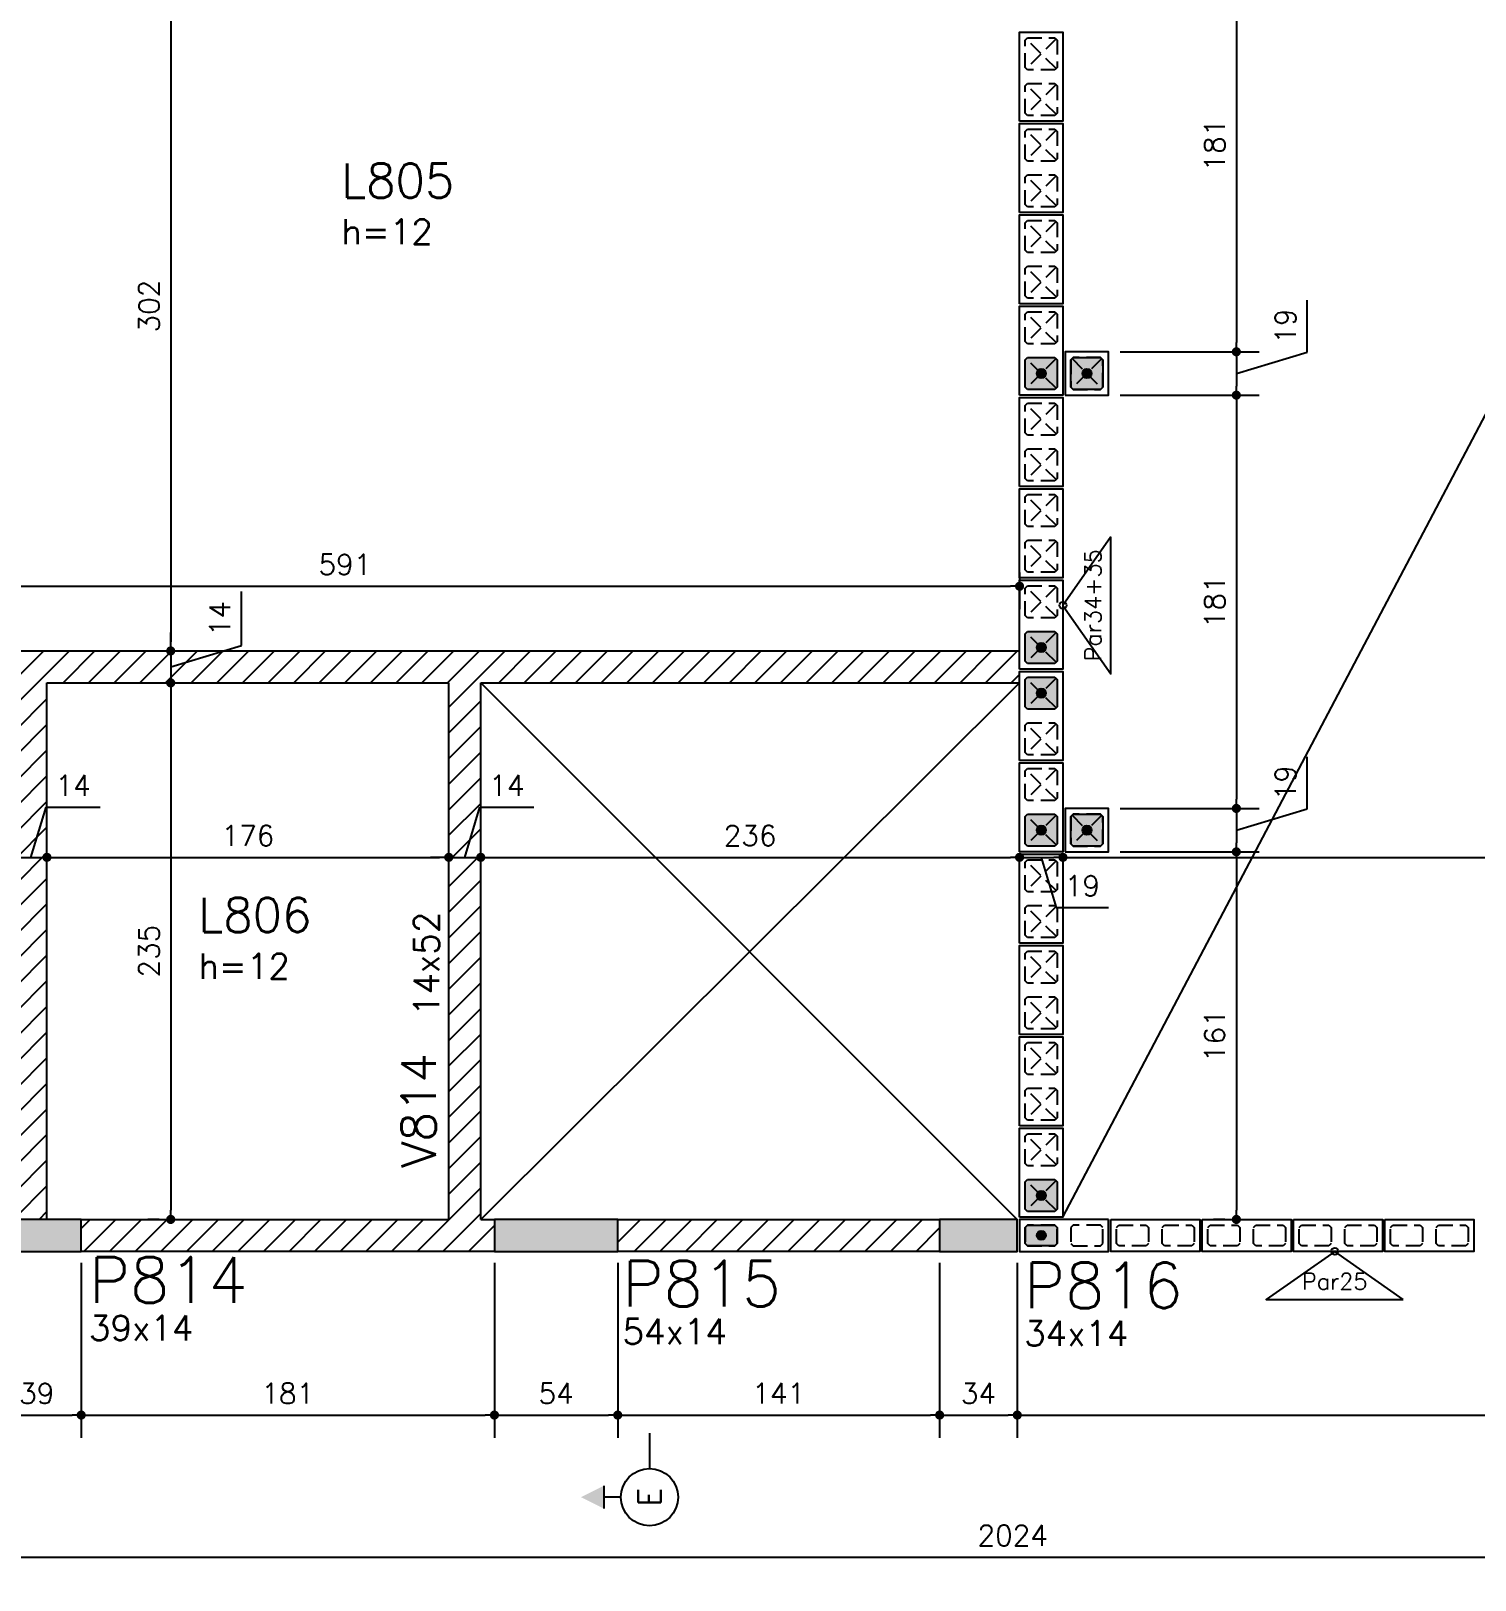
# Model space of a CAD drawing. Extents: x -14651 to 2572, y -4567 to 5191.
# Drawn here: x 1032 to 1664, y 3692 to 4371 of the extents above; entities that cross this region are included whole.
import ezdxf
from ezdxf.enums import TextEntityAlignment as Align

# ---------------------------------------------------------------- set-up
doc = ezdxf.new("R2010")
doc.units = 0
doc.header["$LTSCALE"] = 25
doc.linetypes.add('DASHED2', pattern=[0.375, 0.25, -0.125])
for name, color, linetype in [('203', 1, 'DASHED2'), ('213', 252, 'Continuous'), ('241', 2, 'Continuous'), ('247', 50, 'Continuous'), ('Arranque', 14, 'Continuous'), ('COTA', 1, 'Continuous'), ('FERRO', 5, 'Continuous'), ('H2', 252, 'Continuous'), ('L-D', 2, 'Continuous'), ('L-N', 4, 'Continuous'), ('LINHA-FINA', 1, 'Continuous'), ('Linha_media', 4, 'Continuous'), ('P-D', 2, 'Continuous'), ('P-N', 5, 'Continuous'), ('PENA_6', 6, 'Continuous'), ('PIL-N', 4, 'Continuous'), ('VIG-D', 2, 'Continuous'), ('VIG-N', 4, 'Continuous'), ('VIGA', 3, 'Continuous')]:
    doc.layers.add(name, color=color, linetype=linetype)
doc.styles.add('COTA', font='romans.shx')
doc.styles.add('ROMANS', font='ROMANS')
doc.styles.get("Standard").update_dxf_attribs({"font": 'romans.shx'})
doc.dimstyles.new('forma', dxfattribs={"dimscale": 5, "dimtxt": 1.8, "dimasz": 0.8, "dimexe": 2, "dimexo": 1, "dimgap": 1, "dimtad": 1, "dimdec": 1, "dimzin": 9, "dimtxsty": 'COTA', "dimblk1": 'DOT', "dimblk2": 'DOT', "dimsah": 1, "dimcen": 0, "dimdle": 1, "dimclrd": 256, "dimclre": 256, "dimclrt": 2, "dimadec": 0, "dimazin": 0, "dimtfac": 1, "dimtdec": 0, "dimtmove": 0, "dimatfit": 3, "dimfxl": 1, "dimtolj": 1, "dimtzin": 0, "dimarcsym": 0})

# ---------------------------------------------------------------- blocks, each defined once
blk = doc.blocks.new('P4015', base_point=(5842102.11612, -8124149.02973))
blk.add_lwpolyline([(5842082.61612, -8124156.02973), (5842121.61612, -8124156.02973), (5842121.61612, -8124142.02973), (5842082.61612, -8124142.02973), (5842082.61612, -8124156.02973)])
at = {"color": 1, "linetype": 'DASHED2'}
for points in [[(5842085.11612, -8124152.52973), (5842086.11612, -8124153.52973), (5842098.11612, -8124153.52973), (5842099.11612, -8124152.52973), (5842099.11612, -8124145.52973), (5842098.11612, -8124144.52973), (5842086.11612, -8124144.52973), (5842085.11612, -8124145.52973), (5842085.11612, -8124152.52973)], [(5842105.11612, -8124152.52973), (5842106.11612, -8124153.52973), (5842118.11612, -8124153.52973), (5842119.11612, -8124152.52973), (5842119.11612, -8124145.52973), (5842118.11612, -8124144.52973), (5842106.11612, -8124144.52973), (5842105.11612, -8124145.52973), (5842105.11612, -8124152.52973)]]:
    blk.add_lwpolyline(points, dxfattribs=at)
blk = doc.blocks.new('GR-1409')
at = {"layer": '213'}
h = blk.add_hatch(color=256, dxfattribs=at)
h.paths.add_polyline_path([(-6, 4.5), (-7, 3.5), (-7, -3.5), (-6, -4.5), (6, -4.5), (7, -3.5), (7, 3.5), (6, 4.5)])
h.paths.add_polyline_path([(-2, 0, 1), (2, 0, 1)], flags=16)
at = {"layer": 'Arranque'}
blk.add_hatch(color=256, dxfattribs=at).paths.add_polyline_path([(-2, 0, 1), (2, 0, 1)])
at = {"layer": '213'}
blk.add_lwpolyline([(-7, 3.5), (-6, 4.5), (6, 4.5), (7, 3.5), (7, -3.5), (6, -4.5), (-6, -4.5), (-7, -3.5), (-7, 3.5)], dxfattribs=at)
at = {"layer": 'FERRO', "linetype": 'Continuous'}
blk.add_circle((0, 0), 2, dxfattribs=at)
blk = doc.blocks.new('P4020')
blk.add_lwpolyline([(-19.5, -9.5), (19.5, -9.5), (19.5, 9.5), (-19.5, 9.5), (-19.5, -9.5)])
at = {"color": 1, "linetype": 'DASHED2'}
for points in [[(-17, -6), (-16, -7), (-4, -7), (-3, -6), (-3, 6), (-4, 7), (-16, 7), (-17, 6), (-17, -6)], [(3, -6), (4, -7), (16, -7), (17, -6), (17, 6), (16, 7), (4, 7), (3, 6), (3, -6)]]:
    blk.add_lwpolyline(points, dxfattribs=at)
at = {"layer": '203', "color": 253}
for p, q in [((-16.5, 6.5), (-3.5, -6.5)), ((-3.5, 6.5), (-16.5, -6.5)), ((16.5, 6.5), (3.5, -6.5)), ((3.5, 6.5), (16.5, -6.5))]:
    blk.add_line(p, q, dxfattribs=at)
blk = doc.blocks.new('GR-1414')
at = {"layer": '213'}
h = blk.add_hatch(color=256, dxfattribs=at)
h.paths.add_polyline_path([(6, -7), (7, -6), (7, 6), (6, 7), (-6, 7), (-7, 6), (-7, -6), (-6, -7)])
h.paths.add_polyline_path([(2, 0, 1), (-2, 0, 1)], flags=16)
at = {"layer": 'Arranque'}
blk.add_hatch(color=256, dxfattribs=at).paths.add_polyline_path([(2, 0, 1), (-2, 0, 1)])
at = {"layer": '213'}
for p, q in [((-7, 6), (-6, 7)), ((-6, 7), (6, 7)), ((6, 7), (7, 6)), ((-7, -6), (-7, 6)), ((7, 6), (7, -6)), ((-6, -7), (-7, -6)), ((7, -6), (6, -7)), ((6, -7), (-6, -7))]:
    blk.add_line(p, q, dxfattribs=at)
at = {"layer": 'FERRO', "linetype": 'Continuous'}
blk.add_circle((0, 0), 2, dxfattribs=at)
blk = doc.blocks.new('P2020')
blk.add_lwpolyline([(-9.5, -9.5), (9.5, -9.5), (9.5, 9.5), (-9.5, 9.5), (-9.5, -9.5)])
at = {"color": 1, "linetype": 'DASHED2'}
blk.add_lwpolyline([(-7, -6), (-6, -7), (6, -7), (7, -6), (7, 6), (6, 7), (-6, 7), (-7, 6), (-7, -6)], dxfattribs=at)
at = {"layer": '203', "color": 253}
for p, q in [((-6.5, 6.5), (6.5, -6.5)), ((6.5, 6.5), (-6.5, -6.5))]:
    blk.add_line(p, q, dxfattribs=at)
blk = doc.blocks.new('seção_esq')
at = {"layer": 'Linha_media'}
for p, q in [((1, 4), (-1, 4)), ((0, 2.5), (0, 4)), ((5.62, 0), (2.5, 0))]:
    blk.add_line(p, q, dxfattribs=at)
blk.add_circle((0, 0), 2.5, dxfattribs=at)
blk.add_solid([(1, 4), (0, 6), (-1, 4)], dxfattribs=at)
blk = doc.blocks.new('atrib_seção')
at = {"layer": 'Linha_media', "style": 'ROMANS'}
blk.add_attdef('X', text='', height=2, dxfattribs=at).set_placement((0, 0), align=Align.MIDDLE)
blk = doc.blocks.new('_IDNPAR_2')
at = {"color": 3}
blk.add_lwpolyline([(1, -0.7), (0, 0), (-1, -0.7)], close=True, dxfattribs=at)
blk.add_circle((0, 0), 0.05, dxfattribs=at)
at = {"layer": '247', "color": 2, "style": 'COTA', "flags": 8}
blk.add_attdef('ID', text='', height=0.24, dxfattribs=at).set_placement((0, -0.438), align=Align.MIDDLE_CENTER)
blk = doc.blocks.new('_Dot')
at = {"color": 0, "linetype": 'ByBlock', "lineweight": -2}
blk.add_line((-0.5, 0), (-1, 0), dxfattribs=at)
at = {"color": 0, "linetype": 'ByBlock', "const_width": 0.5}
blk.add_lwpolyline([(-0.25, 0, 1), (0.25, 0, 1)], format="xyb", close=True, dxfattribs=at)
blk = doc.blocks.new('*D91')
at = {"layer": 'COTA', "lineweight": -2, "transparency": 16777216}
for p, q in [((1014.52, 3831.4), (1014.52, 3754.72)), ((1053.52, 3831.4), (1053.52, 3754.72)), ((1018.52, 3764.72), (1049.52, 3764.72))]:
    blk.add_line(p, q, dxfattribs=at)
at = {"layer": 'Defpoints', "color": 0, "transparency": 16777216}
for p in [(1014.52, 3836.4), (1053.52, 3836.4), (1053.52, 3764.72)]:
    blk.add_point(p, dxfattribs=at)
at = {"layer": 'COTA', "lineweight": -2, "transparency": 16777216, "xscale": 4, "yscale": 4, "zscale": 4, "rotation": 180}
blk.add_blockref('_Dot', (1014.52, 3764.72), dxfattribs=at)
at = {"layer": 'COTA', "lineweight": -2, "transparency": 16777216, "xscale": 4, "yscale": 4, "zscale": 4}
blk.add_blockref('_Dot', (1053.52, 3764.72), dxfattribs=at)
at = {"layer": 'COTA', "color": 2, "transparency": 16777216, "insert": (1034.02, 3774.22), "char_height": 9, "attachment_point": 5, "style": 'COTA'}
blk.add_mtext('\\A1;39 ', dxfattribs=at)
blk = doc.blocks.new('*D92')
at = {"layer": 'COTA', "lineweight": -2, "transparency": 16777216}
for p, q in [((1053.52, 3831.4), (1053.52, 3754.72)), ((1234.52, 3831.4), (1234.52, 3754.72)), ((1057.52, 3764.72), (1230.52, 3764.72))]:
    blk.add_line(p, q, dxfattribs=at)
at = {"layer": 'Defpoints', "color": 0, "transparency": 16777216}
for p in [(1053.52, 3836.4), (1234.52, 3836.4), (1234.52, 3764.72)]:
    blk.add_point(p, dxfattribs=at)
at = {"layer": 'COTA', "lineweight": -2, "transparency": 16777216, "xscale": 4, "yscale": 4, "zscale": 4, "rotation": 180}
blk.add_blockref('_Dot', (1053.52, 3764.72), dxfattribs=at)
at = {"layer": 'COTA', "lineweight": -2, "transparency": 16777216, "xscale": 4, "yscale": 4, "zscale": 4}
blk.add_blockref('_Dot', (1234.52, 3764.72), dxfattribs=at)
at = {"layer": 'COTA', "color": 2, "transparency": 16777216, "insert": (1144.02, 3774.22), "char_height": 9, "attachment_point": 5, "style": 'COTA'}
blk.add_mtext('\\A1;181 ', dxfattribs=at)
blk = doc.blocks.new('*D93')
at = {"layer": 'COTA', "lineweight": -2, "transparency": 16777216}
for p, q in [((1234.52, 3831.4), (1234.52, 3754.72)), ((1288.52, 3831.4), (1288.52, 3754.72)), ((1238.52, 3764.72), (1284.52, 3764.72))]:
    blk.add_line(p, q, dxfattribs=at)
at = {"layer": 'Defpoints', "color": 0, "transparency": 16777216}
for p in [(1234.52, 3836.4), (1288.52, 3836.4), (1288.52, 3764.72)]:
    blk.add_point(p, dxfattribs=at)
at = {"layer": 'COTA', "lineweight": -2, "transparency": 16777216, "xscale": 4, "yscale": 4, "zscale": 4, "rotation": 180}
blk.add_blockref('_Dot', (1234.52, 3764.72), dxfattribs=at)
at = {"layer": 'COTA', "lineweight": -2, "transparency": 16777216, "xscale": 4, "yscale": 4, "zscale": 4}
blk.add_blockref('_Dot', (1288.52, 3764.72), dxfattribs=at)
at = {"layer": 'COTA', "color": 2, "transparency": 16777216, "insert": (1261.52, 3774.22), "char_height": 9, "attachment_point": 5, "style": 'COTA'}
blk.add_mtext('\\A1;54 ', dxfattribs=at)
blk = doc.blocks.new('*D94')
at = {"layer": 'COTA', "lineweight": -2, "transparency": 16777216}
for p, q in [((1288.52, 3831.4), (1288.52, 3754.72)), ((1429.52, 3831.4), (1429.52, 3754.72)), ((1292.52, 3764.72), (1425.52, 3764.72))]:
    blk.add_line(p, q, dxfattribs=at)
at = {"layer": 'Defpoints', "color": 0, "transparency": 16777216}
for p in [(1288.52, 3836.4), (1429.52, 3836.4), (1429.52, 3764.72)]:
    blk.add_point(p, dxfattribs=at)
at = {"layer": 'COTA', "lineweight": -2, "transparency": 16777216, "xscale": 4, "yscale": 4, "zscale": 4, "rotation": 180}
blk.add_blockref('_Dot', (1288.52, 3764.72), dxfattribs=at)
at = {"layer": 'COTA', "lineweight": -2, "transparency": 16777216, "xscale": 4, "yscale": 4, "zscale": 4}
blk.add_blockref('_Dot', (1429.52, 3764.72), dxfattribs=at)
at = {"layer": 'COTA', "color": 2, "transparency": 16777216, "insert": (1359.02, 3774.22), "char_height": 9, "attachment_point": 5, "style": 'COTA'}
blk.add_mtext('\\A1;141 ', dxfattribs=at)
blk = doc.blocks.new('*D95')
at = {"layer": 'COTA', "lineweight": -2, "transparency": 16777216}
for p, q in [((1429.52, 3831.4), (1429.52, 3754.72)), ((1463.52, 3831.4), (1463.52, 3754.72)), ((1433.52, 3764.72), (1459.52, 3764.72))]:
    blk.add_line(p, q, dxfattribs=at)
at = {"layer": 'Defpoints', "color": 0, "transparency": 16777216}
for p in [(1429.52, 3836.4), (1463.52, 3836.4), (1463.52, 3764.72)]:
    blk.add_point(p, dxfattribs=at)
at = {"layer": 'COTA', "lineweight": -2, "transparency": 16777216, "xscale": 4, "yscale": 4, "zscale": 4, "rotation": 180}
blk.add_blockref('_Dot', (1429.52, 3764.72), dxfattribs=at)
at = {"layer": 'COTA', "lineweight": -2, "transparency": 16777216, "xscale": 4, "yscale": 4, "zscale": 4}
blk.add_blockref('_Dot', (1463.52, 3764.72), dxfattribs=at)
at = {"layer": 'COTA', "color": 2, "transparency": 16777216, "insert": (1446.52, 3774.22), "char_height": 9, "attachment_point": 5, "style": 'COTA'}
blk.add_mtext('\\A1;34 ', dxfattribs=at)
blk = doc.blocks.new('*D96')
at = {"layer": 'COTA', "lineweight": -2, "transparency": 16777216}
for p, q in [((1463.52, 3831.4), (1463.52, 3754.72)), ((2473.52, 3831.42), (2473.52, 3754.72)), ((1467.52, 3764.72), (2469.52, 3764.72))]:
    blk.add_line(p, q, dxfattribs=at)
at = {"layer": 'Defpoints', "color": 0, "transparency": 16777216}
for p in [(1463.52, 3836.4), (2473.52, 3836.42), (2473.52, 3764.72)]:
    blk.add_point(p, dxfattribs=at)
at = {"layer": 'COTA', "lineweight": -2, "transparency": 16777216, "xscale": 4, "yscale": 4, "zscale": 4, "rotation": 180}
blk.add_blockref('_Dot', (1463.52, 3764.72), dxfattribs=at)
at = {"layer": 'COTA', "lineweight": -2, "transparency": 16777216, "xscale": 4, "yscale": 4, "zscale": 4}
blk.add_blockref('_Dot', (2473.52, 3764.72), dxfattribs=at)
at = {"layer": 'COTA', "color": 2, "transparency": 16777216, "insert": (1968.52, 3774.22), "char_height": 9, "attachment_point": 5, "style": 'COTA'}
blk.add_mtext('\\A1;1010 ', dxfattribs=at)
blk = doc.blocks.new('*D103')
at = {"layer": 'COTA', "lineweight": -2, "transparency": 16777216}
for p, q in [((449.52, 3831.4), (449.52, 3692.48)), ((2473.52, 3831.4), (2473.52, 3692.48)), ((453.52, 3702.48), (2469.52, 3702.48))]:
    blk.add_line(p, q, dxfattribs=at)
at = {"layer": 'Defpoints', "color": 0, "transparency": 16777216}
for p in [(449.52, 3836.4), (2473.52, 3836.4), (2473.52, 3702.48)]:
    blk.add_point(p, dxfattribs=at)
at = {"layer": 'COTA', "lineweight": -2, "transparency": 16777216, "xscale": 4, "yscale": 4, "zscale": 4, "rotation": 180}
blk.add_blockref('_Dot', (449.52, 3702.48), dxfattribs=at)
at = {"layer": 'COTA', "lineweight": -2, "transparency": 16777216, "xscale": 4, "yscale": 4, "zscale": 4}
blk.add_blockref('_Dot', (2473.52, 3702.48), dxfattribs=at)
at = {"layer": 'COTA', "color": 2, "transparency": 16777216, "insert": (1461.52, 3711.98), "char_height": 9, "attachment_point": 5, "style": 'COTA'}
blk.add_mtext('\\A1;2024 ', dxfattribs=at)
blk = doc.blocks.new('*D118')
at = {"layer": 'COTA', "lineweight": -2, "transparency": 16777216}
for p, q in [((873.52, 4133.78), (873.52, 4117.72)), ((1464.52, 4133.78), (1464.52, 4117.72)), ((877.52, 4127.72), (1460.52, 4127.72))]:
    blk.add_line(p, q, dxfattribs=at)
at = {"layer": 'Defpoints', "color": 0, "transparency": 16777216}
for p in [(873.52, 4138.78), (1464.52, 4138.78), (1464.52, 4127.72)]:
    blk.add_point(p, dxfattribs=at)
at = {"layer": 'COTA', "lineweight": -2, "transparency": 16777216, "xscale": 4, "yscale": 4, "zscale": 4, "rotation": 180}
blk.add_blockref('_Dot', (873.52, 4127.72), dxfattribs=at)
at = {"layer": 'COTA', "lineweight": -2, "transparency": 16777216, "xscale": 4, "yscale": 4, "zscale": 4}
blk.add_blockref('_Dot', (1464.52, 4127.72), dxfattribs=at)
at = {"layer": 'COTA', "color": 2, "transparency": 16777216, "insert": (1169.02, 4137.22), "char_height": 9, "attachment_point": 5, "style": 'COTA'}
blk.add_mtext('\\A1;591 ', dxfattribs=at)
blk = doc.blocks.new('*D123')
at = {"layer": 'COTA', "lineweight": -2, "transparency": 16777216}
for p, q in [((1031.52, 4008.99), (1038.12, 4030.99)), ((1038.12, 4030.99), (1061.83, 4030.99)), ((1024.52, 4003.83), (1024.52, 4018.99)), ((1038.52, 4013.99), (1038.52, 4018.99)), ((1020.52, 4008.99), (1016.52, 4008.99)), ((1024.52, 4008.99), (1038.52, 4008.99)), ((1024.52, 4008.99), (1038.52, 4008.99)), ((1042.52, 4008.99), (1046.52, 4008.99))]:
    blk.add_line(p, q, dxfattribs=at)
at = {"layer": 'Defpoints', "color": 0, "transparency": 16777216}
for p in [(1038.52, 4008.99), (1038.52, 4008.99), (1024.52, 3998.83)]:
    blk.add_point(p, dxfattribs=at)
at = {"layer": 'COTA', "lineweight": -2, "transparency": 16777216, "xscale": 4, "yscale": 4, "zscale": 4}
blk.add_blockref('_Dot', (1024.52, 4008.99), dxfattribs=at)
at = {"layer": 'COTA', "lineweight": -2, "transparency": 16777216, "xscale": 4, "yscale": 4, "zscale": 4, "rotation": 180}
blk.add_blockref('_Dot', (1038.52, 4008.99), dxfattribs=at)
at = {"layer": 'COTA', "color": 2, "transparency": 16777216, "insert": (1049.97, 4040.49), "char_height": 9, "attachment_point": 5, "style": 'COTA'}
blk.add_mtext('\\A1;14 ', dxfattribs=at)
blk = doc.blocks.new('*D124')
at = {"layer": 'COTA', "lineweight": -2, "transparency": 16777216}
for p, q in [((1038.52, 4013.99), (1038.52, 4018.99)), ((1214.52, 4013.99), (1214.52, 4018.99)), ((1042.52, 4008.99), (1210.52, 4008.99))]:
    blk.add_line(p, q, dxfattribs=at)
at = {"layer": 'Defpoints', "color": 0, "transparency": 16777216}
for p in [(1038.52, 4008.99), (1214.52, 4008.99), (1214.52, 4008.99)]:
    blk.add_point(p, dxfattribs=at)
at = {"layer": 'COTA', "lineweight": -2, "transparency": 16777216, "xscale": 4, "yscale": 4, "zscale": 4, "rotation": 180}
blk.add_blockref('_Dot', (1038.52, 4008.99), dxfattribs=at)
at = {"layer": 'COTA', "lineweight": -2, "transparency": 16777216, "xscale": 4, "yscale": 4, "zscale": 4}
blk.add_blockref('_Dot', (1214.52, 4008.99), dxfattribs=at)
at = {"layer": 'COTA', "color": 2, "transparency": 16777216, "insert": (1126.52, 4018.49), "char_height": 9, "attachment_point": 5, "style": 'COTA'}
blk.add_mtext('\\A1;176 ', dxfattribs=at)
blk = doc.blocks.new('*D125')
at = {"layer": 'COTA', "lineweight": -2, "transparency": 16777216}
for p, q in [((1221.52, 4008.99), (1228.12, 4030.99)), ((1228.12, 4030.99), (1251.83, 4030.99)), ((1214.52, 4013.99), (1214.52, 4018.99)), ((1228.52, 4013.99), (1228.52, 4018.99)), ((1210.52, 4008.99), (1206.52, 4008.99)), ((1214.52, 4008.99), (1228.52, 4008.99)), ((1214.52, 4008.99), (1228.52, 4008.99)), ((1232.52, 4008.99), (1236.52, 4008.99))]:
    blk.add_line(p, q, dxfattribs=at)
at = {"layer": 'Defpoints', "color": 0, "transparency": 16777216}
for p in [(1214.52, 4008.99), (1228.52, 4008.99), (1228.52, 4008.99)]:
    blk.add_point(p, dxfattribs=at)
at = {"layer": 'COTA', "lineweight": -2, "transparency": 16777216, "xscale": 4, "yscale": 4, "zscale": 4}
blk.add_blockref('_Dot', (1214.52, 4008.99), dxfattribs=at)
at = {"layer": 'COTA', "lineweight": -2, "transparency": 16777216, "xscale": 4, "yscale": 4, "zscale": 4, "rotation": 180}
blk.add_blockref('_Dot', (1228.52, 4008.99), dxfattribs=at)
at = {"layer": 'COTA', "color": 2, "transparency": 16777216, "insert": (1239.97, 4040.49), "char_height": 9, "attachment_point": 5, "style": 'COTA'}
blk.add_mtext('\\A1;14 ', dxfattribs=at)
blk = doc.blocks.new('*D126')
at = {"layer": 'COTA', "lineweight": -2, "transparency": 16777216}
for p, q in [((1228.52, 4013.99), (1228.52, 4018.99)), ((1464.52, 4013.99), (1464.52, 4018.99)), ((1232.52, 4008.99), (1460.52, 4008.99))]:
    blk.add_line(p, q, dxfattribs=at)
at = {"layer": 'Defpoints', "color": 0, "transparency": 16777216}
for p in [(1228.52, 4008.99), (1464.52, 4008.99), (1464.52, 4008.99)]:
    blk.add_point(p, dxfattribs=at)
at = {"layer": 'COTA', "lineweight": -2, "transparency": 16777216, "xscale": 4, "yscale": 4, "zscale": 4, "rotation": 180}
blk.add_blockref('_Dot', (1228.52, 4008.99), dxfattribs=at)
at = {"layer": 'COTA', "lineweight": -2, "transparency": 16777216, "xscale": 4, "yscale": 4, "zscale": 4}
blk.add_blockref('_Dot', (1464.52, 4008.99), dxfattribs=at)
at = {"layer": 'COTA', "color": 2, "transparency": 16777216, "insert": (1346.52, 4018.49), "char_height": 9, "attachment_point": 5, "style": 'COTA'}
blk.add_mtext('\\A1;236 ', dxfattribs=at)
blk = doc.blocks.new('*D127')
at = {"layer": 'COTA', "lineweight": -2, "transparency": 16777216}
for p, q in [((1464.52, 4013.99), (1464.52, 4018.99)), ((1468.52, 4008.99), (1479.52, 4008.99)), ((1474.02, 4008.99), (1480.62, 3986.99)), ((1483.52, 4005.4), (1483.52, 3998.99)), ((1480.62, 3986.99), (1503.47, 3986.99))]:
    blk.add_line(p, q, dxfattribs=at)
at = {"layer": 'Defpoints', "color": 0, "transparency": 16777216}
for p in [(1483.52, 4010.4), (1464.52, 4008.99), (1483.52, 4008.99)]:
    blk.add_point(p, dxfattribs=at)
at = {"layer": 'COTA', "lineweight": -2, "transparency": 16777216, "xscale": 4, "yscale": 4, "zscale": 4, "rotation": 180}
blk.add_blockref('_Dot', (1464.52, 4008.99), dxfattribs=at)
at = {"layer": 'COTA', "lineweight": -2, "transparency": 16777216, "xscale": 4, "yscale": 4, "zscale": 4}
blk.add_blockref('_Dot', (1483.52, 4008.99), dxfattribs=at)
at = {"layer": 'COTA', "color": 2, "transparency": 16777216, "insert": (1492.05, 3996.49), "char_height": 9, "attachment_point": 5, "style": 'COTA'}
blk.add_mtext('\\A1;19 ', dxfattribs=at)
blk = doc.blocks.new('*D128')
at = {"layer": 'COTA', "lineweight": -2, "transparency": 16777216}
for p, q in [((1483.52, 4005.4), (1483.52, 3998.99)), ((1487.52, 4008.99), (2070.52, 4008.99)), ((2074.52, 4005.9), (2074.52, 3998.99))]:
    blk.add_line(p, q, dxfattribs=at)
at = {"layer": 'Defpoints', "color": 0, "transparency": 16777216}
for p in [(1483.52, 4010.4), (2074.52, 4010.9), (2074.52, 4008.99)]:
    blk.add_point(p, dxfattribs=at)
at = {"layer": 'COTA', "lineweight": -2, "transparency": 16777216, "xscale": 4, "yscale": 4, "zscale": 4, "rotation": 180}
blk.add_blockref('_Dot', (1483.52, 4008.99), dxfattribs=at)
at = {"layer": 'COTA', "lineweight": -2, "transparency": 16777216, "xscale": 4, "yscale": 4, "zscale": 4}
blk.add_blockref('_Dot', (2074.52, 4008.99), dxfattribs=at)
at = {"layer": 'COTA', "color": 2, "transparency": 16777216, "insert": (1779.02, 4018.49), "char_height": 9, "attachment_point": 5, "style": 'COTA'}
blk.add_mtext('\\A1;591 ', dxfattribs=at)
blk = doc.blocks.new('*D151')
at = {"layer": 'COTA', "lineweight": -2, "transparency": 16777216}
for p, q in [((1092.73, 4397.4), (1092.73, 4103.4)), ((1097.73, 4401.4), (1102.73, 4401.4)), ((1097.73, 4099.4), (1102.73, 4099.4))]:
    blk.add_line(p, q, dxfattribs=at)
at = {"layer": 'Defpoints', "color": 0, "transparency": 16777216}
for p in [(1092.73, 4401.4), (1092.73, 4099.4), (1092.73, 4099.4)]:
    blk.add_point(p, dxfattribs=at)
at = {"layer": 'COTA', "lineweight": -2, "transparency": 16777216, "xscale": 4, "yscale": 4, "zscale": 4}
for p, rotation in [((1092.73, 4401.4), 90), ((1092.73, 4099.4), 270)]:
    blk.add_blockref('_Dot', p, dxfattribs=dict(at, rotation=rotation))
at = {"layer": 'COTA', "color": 2, "transparency": 16777216, "insert": (1083.23, 4250.4), "char_height": 9, "attachment_point": 5, "rotation": 90, "style": 'COTA'}
blk.add_mtext('\\A1;302 ', dxfattribs=at)
blk = doc.blocks.new('*D152')
at = {"layer": 'COTA', "lineweight": -2, "transparency": 16777216}
for p, q in [((1123.73, 4101.7), (1123.73, 4125.42)), ((1092.73, 4103.4), (1092.73, 4107.4)), ((1092.73, 4092.4), (1123.73, 4101.7)), ((1092.73, 4099.4), (1092.73, 4085.4)), ((1092.73, 4099.4), (1092.73, 4085.4)), ((1097.73, 4099.4), (1102.73, 4099.4)), ((1097.73, 4085.4), (1102.73, 4085.4)), ((1092.73, 4081.4), (1092.73, 4077.4))]:
    blk.add_line(p, q, dxfattribs=at)
at = {"layer": 'Defpoints', "color": 0, "transparency": 16777216}
for p in [(1092.73, 4099.4), (1092.73, 4085.4), (1092.73, 4085.4)]:
    blk.add_point(p, dxfattribs=at)
at = {"layer": 'COTA', "lineweight": -2, "transparency": 16777216, "xscale": 4, "yscale": 4, "zscale": 4}
for p, rotation in [((1092.73, 4099.4), 270), ((1092.73, 4085.4), 90)]:
    blk.add_blockref('_Dot', p, dxfattribs=dict(at, rotation=rotation))
at = {"layer": 'COTA', "color": 2, "transparency": 16777216, "insert": (1114.23, 4113.56), "char_height": 9, "attachment_point": 5, "rotation": 90, "style": 'COTA'}
blk.add_mtext('\\A1;14 ', dxfattribs=at)
blk = doc.blocks.new('*D153')
at = {"layer": 'COTA', "lineweight": -2, "transparency": 16777216}
for p, q in [((1097.73, 4085.4), (1102.73, 4085.4)), ((1092.73, 4081.4), (1092.73, 3854.4)), ((1087.73, 3850.4), (1082.73, 3850.4))]:
    blk.add_line(p, q, dxfattribs=at)
at = {"layer": 'Defpoints', "color": 0, "transparency": 16777216}
for p in [(1092.73, 4085.4), (1092.73, 3850.4), (1092.73, 3850.4)]:
    blk.add_point(p, dxfattribs=at)
at = {"layer": 'COTA', "lineweight": -2, "transparency": 16777216, "xscale": 4, "yscale": 4, "zscale": 4}
for p, rotation in [((1092.73, 4085.4), 90), ((1092.73, 3850.4), 270)]:
    blk.add_blockref('_Dot', p, dxfattribs=dict(at, rotation=rotation))
at = {"layer": 'COTA', "color": 2, "transparency": 16777216, "insert": (1083.23, 3967.9), "char_height": 9, "attachment_point": 5, "rotation": 90, "style": 'COTA'}
blk.add_mtext('\\A1;235 ', dxfattribs=at)
blk = doc.blocks.new('*D170')
at = {"layer": 'COTA', "lineweight": -2, "transparency": 16777216}
for p, q in [((1508.52, 4411.4), (1569.49, 4411.4)), ((1559.49, 4407.4), (1559.49, 4234.4)), ((1508.52, 4230.4), (1569.49, 4230.4))]:
    blk.add_line(p, q, dxfattribs=at)
at = {"layer": 'Defpoints', "color": 0, "transparency": 16777216}
for p in [(1503.52, 4411.4), (1503.52, 4230.4), (1559.49, 4230.4)]:
    blk.add_point(p, dxfattribs=at)
at = {"layer": 'COTA', "lineweight": -2, "transparency": 16777216, "xscale": 4, "yscale": 4, "zscale": 4}
for p, rotation in [((1559.49, 4411.4), 90), ((1559.49, 4230.4), 270)]:
    blk.add_blockref('_Dot', p, dxfattribs=dict(at, rotation=rotation))
at = {"layer": 'COTA', "color": 2, "transparency": 16777216, "insert": (1549.99, 4320.9), "char_height": 9, "attachment_point": 5, "rotation": 90, "style": 'COTA'}
blk.add_mtext('\\A1;181 ', dxfattribs=at)
blk = doc.blocks.new('*D171')
at = {"layer": 'COTA', "lineweight": -2, "transparency": 16777216}
for p, q in [((1590.49, 4230.2), (1590.49, 4253.06)), ((1508.52, 4230.4), (1569.49, 4230.4)), ((1559.49, 4220.9), (1590.49, 4230.2)), ((1559.49, 4226.4), (1559.49, 4215.4)), ((1508.52, 4211.4), (1569.49, 4211.4))]:
    blk.add_line(p, q, dxfattribs=at)
at = {"layer": 'Defpoints', "color": 0, "transparency": 16777216}
for p in [(1503.52, 4230.4), (1503.52, 4211.4), (1559.49, 4211.4)]:
    blk.add_point(p, dxfattribs=at)
at = {"layer": 'COTA', "lineweight": -2, "transparency": 16777216, "xscale": 4, "yscale": 4, "zscale": 4}
for p, rotation in [((1559.49, 4230.4), 90), ((1559.49, 4211.4), 270)]:
    blk.add_blockref('_Dot', p, dxfattribs=dict(at, rotation=rotation))
at = {"layer": 'COTA', "color": 2, "transparency": 16777216, "insert": (1580.99, 4241.63), "char_height": 9, "attachment_point": 5, "rotation": 90, "style": 'COTA'}
blk.add_mtext('\\A1;19 ', dxfattribs=at)
blk = doc.blocks.new('*D172')
at = {"layer": 'COTA', "lineweight": -2, "transparency": 16777216}
for p, q in [((1508.52, 4211.4), (1569.49, 4211.4)), ((1559.49, 4207.4), (1559.49, 4034.4)), ((1508.52, 4030.4), (1569.49, 4030.4))]:
    blk.add_line(p, q, dxfattribs=at)
at = {"layer": 'Defpoints', "color": 0, "transparency": 16777216}
for p in [(1503.52, 4211.4), (1503.52, 4030.4), (1559.49, 4030.4)]:
    blk.add_point(p, dxfattribs=at)
at = {"layer": 'COTA', "lineweight": -2, "transparency": 16777216, "xscale": 4, "yscale": 4, "zscale": 4}
for p, rotation in [((1559.49, 4211.4), 90), ((1559.49, 4030.4), 270)]:
    blk.add_blockref('_Dot', p, dxfattribs=dict(at, rotation=rotation))
at = {"layer": 'COTA', "color": 2, "transparency": 16777216, "insert": (1549.99, 4120.9), "char_height": 9, "attachment_point": 5, "rotation": 90, "style": 'COTA'}
blk.add_mtext('\\A1;181 ', dxfattribs=at)
blk = doc.blocks.new('*D173')
at = {"layer": 'COTA', "lineweight": -2, "transparency": 16777216}
for p, q in [((1590.49, 4030.2), (1590.49, 4053.06)), ((1508.52, 4030.4), (1569.49, 4030.4)), ((1559.49, 4020.9), (1590.49, 4030.2)), ((1559.49, 4026.4), (1559.49, 4015.4)), ((1508.52, 4011.4), (1569.49, 4011.4))]:
    blk.add_line(p, q, dxfattribs=at)
at = {"layer": 'Defpoints', "color": 0, "transparency": 16777216}
for p in [(1503.52, 4030.4), (1503.52, 4011.4), (1559.49, 4011.4)]:
    blk.add_point(p, dxfattribs=at)
at = {"layer": 'COTA', "lineweight": -2, "transparency": 16777216, "xscale": 4, "yscale": 4, "zscale": 4}
for p, rotation in [((1559.49, 4030.4), 90), ((1559.49, 4011.4), 270)]:
    blk.add_blockref('_Dot', p, dxfattribs=dict(at, rotation=rotation))
at = {"layer": 'COTA', "color": 2, "transparency": 16777216, "insert": (1580.99, 4041.63), "char_height": 9, "attachment_point": 5, "rotation": 90, "style": 'COTA'}
blk.add_mtext('\\A1;19 ', dxfattribs=at)
blk = doc.blocks.new('*D174')
at = {"layer": 'COTA', "lineweight": -2, "transparency": 16777216}
for p, q in [((1508.52, 4011.4), (1569.49, 4011.4)), ((1559.49, 4007.4), (1559.49, 3854.4)), ((1554.49, 3850.4), (1549.49, 3850.4))]:
    blk.add_line(p, q, dxfattribs=at)
at = {"layer": 'Defpoints', "color": 0, "transparency": 16777216}
for p in [(1503.52, 4011.4), (1559.49, 3850.4), (1559.49, 3850.4)]:
    blk.add_point(p, dxfattribs=at)
at = {"layer": 'COTA', "lineweight": -2, "transparency": 16777216, "xscale": 4, "yscale": 4, "zscale": 4}
for p, rotation in [((1559.49, 4011.4), 90), ((1559.49, 3850.4), 270)]:
    blk.add_blockref('_Dot', p, dxfattribs=dict(at, rotation=rotation))
at = {"layer": 'COTA', "color": 2, "transparency": 16777216, "insert": (1549.99, 3930.9), "char_height": 9, "attachment_point": 5, "rotation": 90, "style": 'COTA'}
blk.add_mtext('\\A1;161 ', dxfattribs=at)

msp = doc.modelspace()

# ---------------------------------------------------------------- hatches: boundary and pattern name
at = {"layer": 'H2'}
h = msp.add_hatch(dxfattribs=at)
h.set_pattern_fill('ANSI31', color=256, scale=2.5, style=0)
h.set_pattern_definition([(45, (-4000, -6), (-5.61266, 5.61266), [])])
h.paths.add_polyline_path([(1053.52, 3850.4), (1053.52, 3836.4), (1234.52, 3836.4), (1234.52, 3850.4), (1228.52, 3850.4), (1228.52, 4085.4), (1464.52, 4085.4), (1464.52, 4099.4), (873.52, 4099.4), (873.52, 4085.4), (1024.52, 4085.4), (1024.52, 3850.4), (1038.52, 3850.4), (1038.52, 4085.4), (1214.52, 4085.4), (1214.52, 3850.4)])
for points in [[(1014.52, 3836.4), (1053.52, 3836.4), (1053.52, 3850.4), (1014.52, 3850.4)], [(1234.52, 3836.4), (1288.52, 3836.4), (1288.52, 3850.4), (1234.52, 3850.4)], [(1429.52, 3836.4), (1463.52, 3836.4), (1463.52, 3850.4), (1429.52, 3850.4)]]:
    msp.add_hatch(color=256, dxfattribs=at).paths.add_polyline_path(points)
h = msp.add_hatch(dxfattribs=at)
h.set_pattern_fill('ANSI31', color=256, scale=2.5, style=0)
h.set_pattern_definition([(45, (-4000, 0), (-5.61266, 5.61266), [])])
h.paths.add_polyline_path([(1288.52, 3850.4), (1288.52, 3836.4), (1429.52, 3836.4), (1429.52, 3850.4)])

# ---------------------------------------------------------------- linework, layer by layer
at = {"layer": 'LINHA-FINA'}
for points in [[(1483.52, 3851.4), (2073.52, 4971.4)], [(1228.52, 3850.4), (1464.52, 4085.4)], [(1228.52, 4085.4), (1463.52, 3850.4)]]:
    msp.add_lwpolyline(points, dxfattribs=at)
at = {"layer": 'P-N'}
for points in [[(1014.52, 3836.4), (1053.52, 3836.4), (1053.52, 3850.4), (1014.52, 3850.4)], [(1234.52, 3836.4), (1288.52, 3836.4), (1288.52, 3850.4), (1234.52, 3850.4)], [(1429.52, 3836.4), (1463.52, 3836.4), (1463.52, 3850.4), (1429.52, 3850.4)]]:
    msp.add_lwpolyline(points, close=True, dxfattribs=at)
at = {"layer": 'VIGA'}
for points in [[(873.52, 4099.4), (1464.52, 4099.4)], [(1038.52, 3850.4), (1038.52, 4085.4)], [(1038.52, 4085.4), (1214.52, 4085.4)], [(1214.52, 3850.4), (1214.52, 4085.4)], [(1228.52, 3850.4), (1228.52, 4085.4)], [(1228.52, 4085.4), (1464.52, 4085.4)], [(1053.52, 3850.4), (1214.52, 3850.4)], [(1228.52, 3850.4), (1234.52, 3850.4)], [(1288.52, 3850.4), (1429.52, 3850.4)], [(1234.52, 3836.4), (1053.52, 3836.4)], [(1429.52, 3836.4), (1288.52, 3836.4)]]:
    msp.add_lwpolyline(points, dxfattribs=at)

# ---------------------------------------------------------------- block references
for p in [(1474.02, 4220.9), (1494.02, 4220.9), (1474.02, 4100.9), (1474.02, 4080.9), (1474.02, 4020.9), (1494.02, 4020.9), (1474.02, 3860.9)]:
    msp.add_blockref('GR-1414', p)
at = {"rotation": 180}
msp.add_blockref('GR-1409', (1474.02, 3843.4), dxfattribs=at)
at = {"layer": '241', "xscale": -1}
for name, p, rotation in [('P4020', (1474.02, 4350.9), 270), ('P4020', (1474.02, 4310.9), 270), ('P4020', (1474.02, 4270.9), 270), ('P4020', (1474.02, 4230.9), 270), ('P4020', (1474.02, 4190.9), 270), ('P4020', (1474.02, 4150.9), 270), ('P4020', (1474.02, 4110.9), 270), ('P4020', (1474.02, 4070.9), 270), ('P4020', (1474.02, 4030.9), 270), ('P4020', (1474.02, 3990.9), 270), ('P4020', (1474.02, 3950.9), 270), ('P4020', (1474.02, 3910.9), 270), ('P4020', (1474.02, 3870.9), 270), ('P4015', (1524.02, 3843.4), 180), ('P4015', (1564.02, 3843.4), 180), ('P4015', (1604.02, 3843.4), 180), ('P4015', (1644.02, 3843.4), 180)]:
    msp.add_blockref(name, p, dxfattribs=dict(at, rotation=rotation))
at = {"layer": '241'}
for p in [(1494.02, 4220.9), (1494.02, 4020.9)]:
    msp.add_blockref('P2020', p, dxfattribs=at)
at = {"layer": '241', "rotation": 180}
msp.add_blockref('P4015', (1484.02, 3843.4), dxfattribs=at)
at = {"layer": '247', "linetype": 'Continuous', "xscale": 30, "yscale": 30, "zscale": 30, "rotation": 90}
msp.add_blockref('_IDNPAR_2', (1483.52, 4119.35), dxfattribs=at).add_auto_attribs({'ID': 'Par34+35'})
at = {"layer": '247', "linetype": 'Continuous', "xscale": 30, "yscale": 30, "zscale": 30}
msp.add_blockref('_IDNPAR_2', (1602.57, 3836.4), dxfattribs=at).add_auto_attribs({'ID': 'Par25'})
at = {"layer": 'PENA_6', "xscale": 5, "yscale": 5, "zscale": 5, "rotation": 90}
msp.add_blockref('seção_esq', (1302.43, 3728.77), dxfattribs=at)
msp.add_blockref('atrib_seção', (1302.43, 3728.77), dxfattribs=at).add_auto_attribs({'X': 'E'})

# ---------------------------------------------------------------- texts
at = {"layer": 'L-D'}
for p in [(1167.43, 4277.47), (1104.85, 3955.84)]:
    msp.add_text('h=12', height=11, dxfattribs=at).set_placement(p)
at = {"layer": 'L-N'}
for s, p in [('L805', (1167.43, 4297.87)), ('L806', (1104.85, 3976.24))]:
    msp.add_text(s, height=15, dxfattribs=at).set_placement(p)
at = {"layer": 'P-D', "linetype": 'Continuous'}
for s, p in [('39x14', (1056.93, 3797.39, 0.02)), ('54x14', (1290.6, 3795.82, 0.02)), ('34x14', (1466.5, 3795.03, 0.02))]:
    msp.add_text(s, height=11, dxfattribs=at).set_placement(p)
at = {"layer": 'PIL-N', "linetype": 'Continuous'}
for s, p in [('P814', (1056.93, 3813.89, 0.02)), ('P815', (1290.6, 3812.32, 0.02)), ('P816', (1466.5, 3811.53, 0.02))]:
    msp.add_text(s, height=20, dxfattribs=at).set_placement(p)
at = {"layer": 'VIG-D', "linetype": 'Continuous'}
msp.add_text('14x52', height=11, rotation=90, dxfattribs=at).set_placement((1210.27, 3939.47, -0.02))
at = {"layer": 'VIG-N', "linetype": 'Continuous'}
msp.add_text('V814', height=15, rotation=90, dxfattribs=at).set_placement((1208.79, 3872.99, -0.02))

# ---------------------------------------------------------------- dimensions: what is measured, and where the dimension line sits
at = {"layer": 'COTA'}
for base, p1, p2, picture, middle in [((1559.49, 4230.4), (1503.52, 4411.4), (1503.52, 4230.4), '*D170', (1549.99, 4320.9)), ((1092.73, 4099.4), (1092.73, 4401.4), (1092.73, 4099.4), '*D151', (1083.23, 4250.4)), ((1559.49, 4211.4), (1503.52, 4230.4), (1503.52, 4211.4), '*D171', (1580.99, 4235.2)), ((1559.49, 4030.4), (1503.52, 4211.4), (1503.52, 4030.4), '*D172', (1549.99, 4120.9)), ((1092.73, 4085.4), (1092.73, 4099.4), (1092.73, 4085.4), '*D152', (1114.23, 4106.7)), ((1092.73, 3850.4), (1092.73, 4085.4), (1092.73, 3850.4), '*D153', (1083.23, 3967.9)), ((1559.49, 4011.4), (1503.52, 4030.4), (1503.52, 4011.4), '*D173', (1580.99, 4035.2)), ((1559.49, 3850.4), (1503.52, 4011.4), (1559.49, 3850.4), '*D174', (1549.99, 3930.9))]:
    dim = msp.add_linear_dim(base=base, p1=p1, p2=p2, angle=90, dimstyle='forma', override={"dimpost": ' ', "dimtmove": 1}, dxfattribs=at)
    dim.commit()
    dim.dimension.update_dxf_attribs({"geometry": picture, "text_midpoint": middle})
dim = msp.add_linear_dim(base=(1464.52, 4127.72), p1=(873.52, 4138.78), p2=(1464.52, 4138.78), dimstyle='forma', override={"dimpost": ' '}, dxfattribs=at)
dim.commit()
dim.dimension.update_dxf_attribs({"geometry": '*D118', "text_midpoint": (1169.02, 4127.72), "dimtype": 128})
for base, p1, p2, override, picture, middle in [((1038.52, 4008.99), (1024.52, 3998.83), (1038.52, 4008.99), {"dimpost": ' ', "dimtmove": 1}, '*D123', (1043.12, 4040.49)), ((1228.52, 4008.99), (1214.52, 4008.99), (1228.52, 4008.99), {"dimpost": ' ', "dimtmove": 1}, '*D125', (1233.12, 4040.49)), ((1214.52, 4008.99), (1038.52, 4008.99), (1214.52, 4008.99), {"dimpost": ' ', "dimtmove": 1}, '*D124', (1126.52, 4018.49)), ((1464.52, 4008.99), (1228.52, 4008.99), (1464.52, 4008.99), {"dimpost": ' ', "dimtmove": 1}, '*D126', (1346.52, 4018.49)), ((2074.52, 4008.99), (1483.52, 4010.4), (2074.52, 4010.9), {"dimpost": ' ', "dimtmove": 1}, '*D128', (1779.02, 4018.49)), ((1483.52, 4008.99), (1464.52, 4008.99), (1483.52, 4010.4), {"dimpost": ' ', "dimtmove": 1}, '*D127', (1485.62, 3996.49)), ((2473.52, 3702.48), (449.52, 3836.4), (2473.52, 3836.4), {"dimpost": ' '}, '*D103', (1461.52, 3711.98)), ((1053.52, 3764.72), (1014.52, 3836.4), (1053.52, 3836.4), {"dimpost": ' ', "dimtmove": 1}, '*D91', (1034.02, 3774.22)), ((1234.52, 3764.72), (1053.52, 3836.4), (1234.52, 3836.4), {"dimpost": ' ', "dimtmove": 1}, '*D92', (1144.02, 3774.22)), ((1288.52, 3764.72), (1234.52, 3836.4), (1288.52, 3836.4), {"dimpost": ' ', "dimtmove": 1}, '*D93', (1261.52, 3774.22)), ((1429.52, 3764.72), (1288.52, 3836.4), (1429.52, 3836.4), {"dimpost": ' ', "dimtmove": 1}, '*D94', (1359.02, 3774.22)), ((1463.52, 3764.72), (1429.52, 3836.4), (1463.52, 3836.4), {"dimpost": ' ', "dimtmove": 1}, '*D95', (1446.52, 3774.22)), ((2473.52, 3764.72), (1463.52, 3836.4), (2473.52, 3836.42), {"dimpost": ' ', "dimtmove": 1}, '*D96', (1968.52, 3774.22))]:
    dim = msp.add_linear_dim(base=base, p1=p1, p2=p2, dimstyle='forma', override=override, dxfattribs=at)
    dim.commit()
    dim.dimension.update_dxf_attribs({"geometry": picture, "text_midpoint": middle})

doc.saveas('drawing.dxf')
